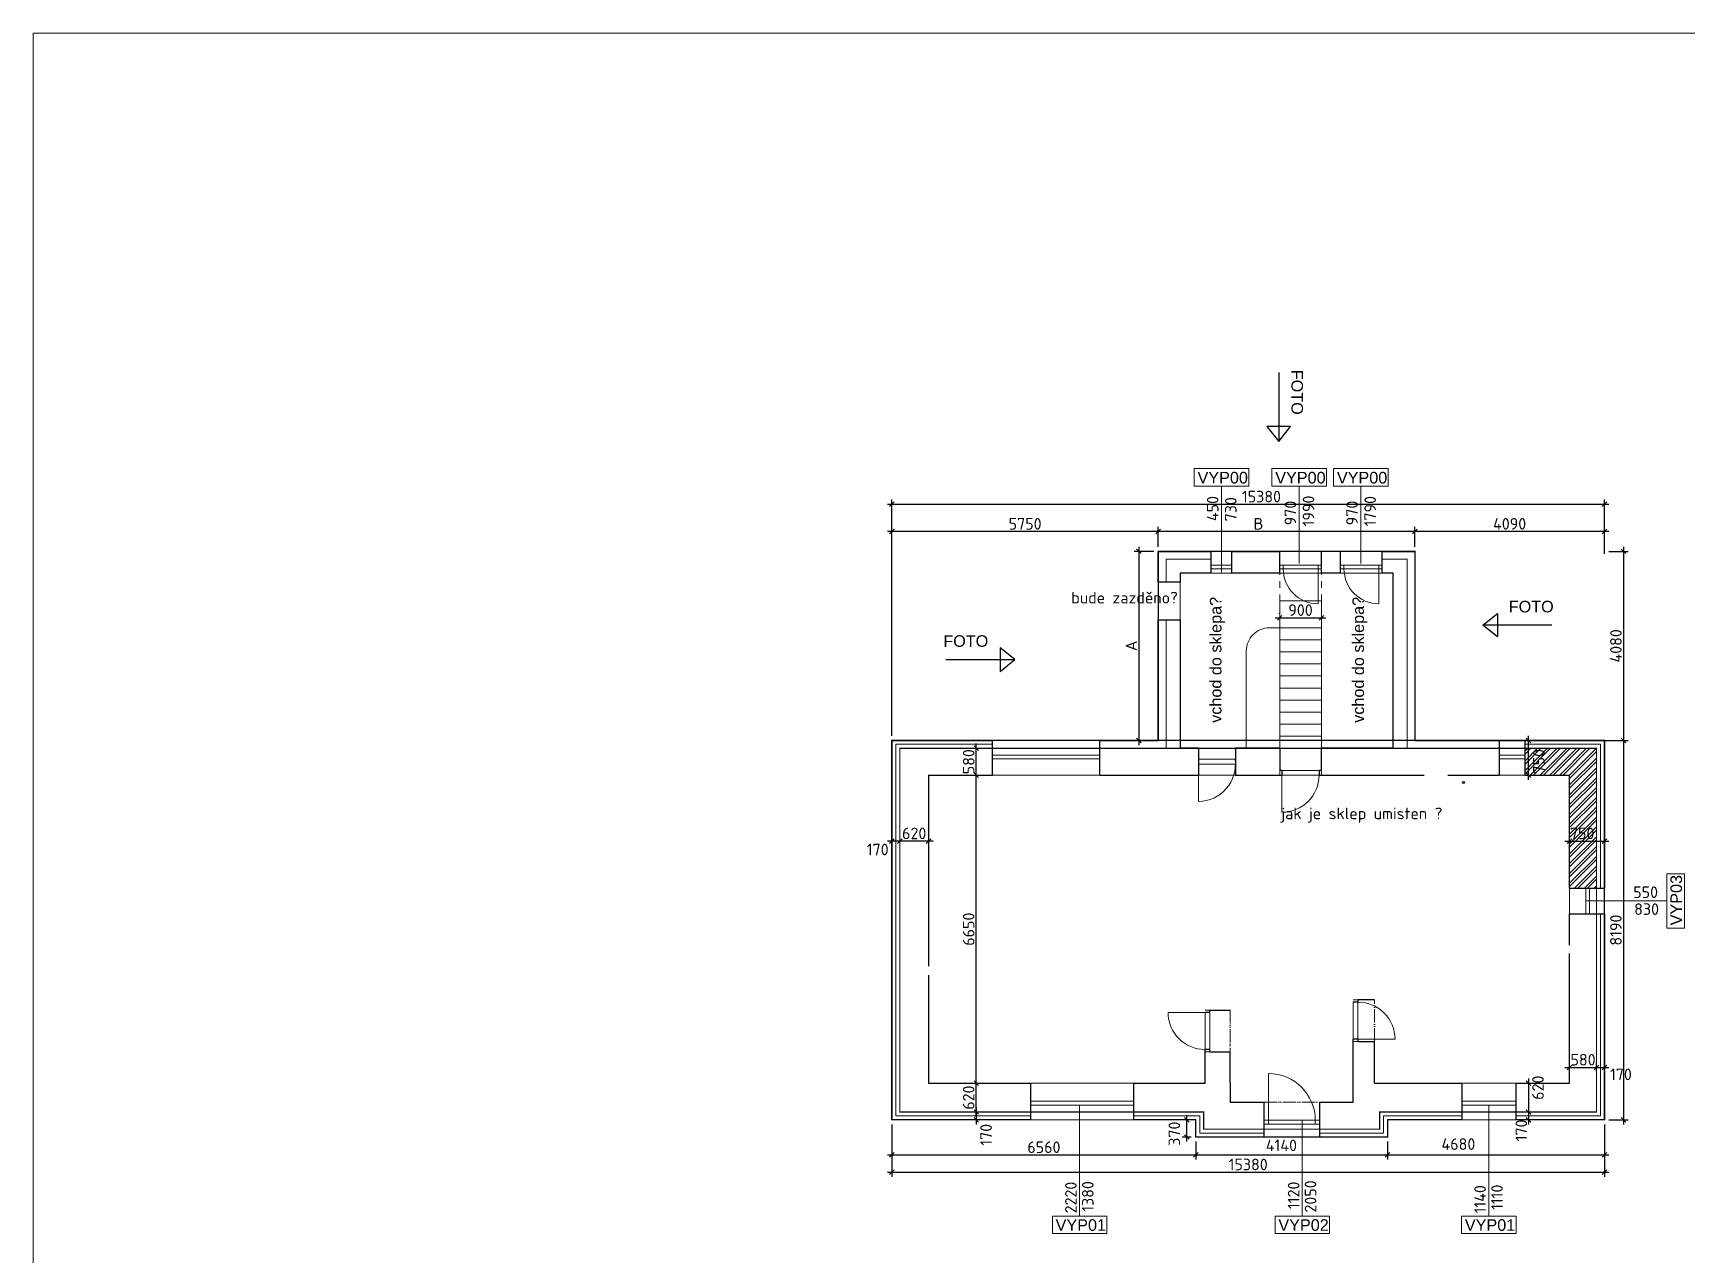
# Model space of a CAD drawing. Header units: millimetres. Extents: x 30012 to 281006, y -63657 to 130824.
# Drawn here: x 30012 to 65717, y 1758 to 28128 of the extents above; entities that cross this region are included whole.
import ezdxf

# ---------------------------------------------------------------- set-up
doc = ezdxf.new("R2010")
doc.units = ezdxf.units.MM
for name, pattern in [('ACAD_ISO04W100', [30, 24, -3, 0, -3]), ('ACAD_ISO05W100', [34, 24, -3, 0.5, -3, 0.5, -3]), ('Čárkovaná', [282.222223, 141.111112, -141.111112])]:
    doc.linetypes.add(name, pattern=pattern)
doc.layers.add('hranice', color=7, linetype='Continuous', true_color=0xf2370d)
doc.layers.add('zařizováky', color=7, linetype='Continuous', true_color=0x7d7d7d)
doc.layers.add('konstrukce dotovane', color=7, linetype='Continuous', lineweight=15, true_color=0xf4270b)
doc.layers.add('srafy', color=7, linetype='Continuous', lineweight=9, true_color=0x8c8c8c)
for name, color, linetype, lineweight in [('koty', 3, 'Continuous', 9), ('popisy', 2, 'Continuous', 15), ('tenka', 6, 'Continuous', 15), ('tlusta', 1, 'Continuous', 30)]:
    doc.layers.add(name, color=color, linetype=linetype, lineweight=lineweight)
doc.styles.add('ISOCPEUR', font='isocpeur.ttf')
doc.styles.get("Standard").update_dxf_attribs({"font": 'arial.ttf'})
doc.linetypes.add('BATTING', pattern='A,0.00254,-2.54,[134,ltypeshp.shx,S=2.54,R=0,X=-2.54,Y=0],-5.08,[134,ltypeshp.shx,S=2.54,R=180,X=2.54,Y=0],-2.54', length=10.16254)
doc.dimstyles.new('Mirek 100', dxfattribs={"dimtxt": 250, "dimasz": 100, "dimexe": 100, "dimexo": 100, "dimgap": 40, "dimtad": 1, "dimdec": 0, "dimdsep": 32, "dimtxsty": 'ISOCPEUR', "dimblk": 'OBLIQUE', "dimcen": 100, "dimdle": 100, "dimadec": 0, "dimazin": 0, "dimtfac": 1, "dimtdec": 0, "dimtmove": 2, "dimatfit": 3, "dimldrblk": 'OBLIQUE', "dimfxl": 1, "dimarcsym": 0})

# ---------------------------------------------------------------- blocks, each defined once
blk = doc.blocks.new('_Oblique')
at = {"color": 0, "linetype": 'ByBlock', "lineweight": -2}
blk.add_line((-0.5, -0.5), (0.5, 0.5), dxfattribs=at)
blk = doc.blocks.new('*D555')
at = {"layer": 'Defpoints', "color": 0, "transparency": 16777216}
for p in [(56925, 15493), (57825, 15509), (57825, 15509)]:
    blk.add_point(p, dxfattribs=at)
at = {"layer": 'koty', "color": 0, "lineweight": -2, "transparency": 16777216}
for p, q in [((56825, 15509), (57925, 15509)), ((56925, 15593), (56925, 15609))]:
    blk.add_line(p, q, dxfattribs=at)
at = {"layer": 'koty', "color": 0, "lineweight": -2, "transparency": 16777216, "xscale": 100, "yscale": 100, "zscale": 100, "rotation": 180}
blk.add_blockref('_Oblique', (56925, 15509), dxfattribs=at)
at = {"layer": 'koty', "color": 0, "lineweight": -2, "transparency": 16777216, "xscale": 100, "yscale": 100, "zscale": 100}
blk.add_blockref('_Oblique', (57825, 15509), dxfattribs=at)
at = {"layer": 'koty', "color": 0, "transparency": 16777216, "insert": (57375, 15674), "char_height": 250, "attachment_point": 5, "style": 'ISOCPEUR'}
blk.add_mtext('900', dxfattribs=at)
blk = doc.blocks.new('*D556')
at = {"layer": 'Defpoints', "color": 0, "transparency": 16777216}
for p in [(63185, 5806), (63765, 5806), (63765, 5626)]:
    blk.add_point(p, dxfattribs=at)
at = {"layer": 'koty', "color": 0, "lineweight": -2, "transparency": 16777216}
for p, q in [((63085, 5806), (63865, 5806)), ((63765, 5726), (63765, 5906))]:
    blk.add_line(p, q, dxfattribs=at)
at = {"layer": 'koty', "color": 0, "lineweight": -2, "transparency": 16777216, "xscale": 100, "yscale": 100, "zscale": 100, "rotation": 180}
blk.add_blockref('_Oblique', (63185, 5806), dxfattribs=at)
at = {"layer": 'koty', "color": 0, "lineweight": -2, "transparency": 16777216, "xscale": 100, "yscale": 100, "zscale": 100}
blk.add_blockref('_Oblique', (63765, 5806), dxfattribs=at)
at = {"layer": 'koty', "color": 0, "transparency": 16777216, "insert": (63475, 5971), "char_height": 250, "attachment_point": 5, "style": 'ISOCPEUR'}
blk.add_mtext('580', dxfattribs=at)
blk = doc.blocks.new('*D547')
at = {"layer": 'Defpoints', "color": 0, "transparency": 16777216}
for p in [(62296, 5463), (62216, 4843), (62296, 4843)]:
    blk.add_point(p, dxfattribs=at)
at = {"layer": 'koty', "color": 0, "lineweight": -2, "transparency": 16777216}
for p, q in [((62296, 5563), (62296, 4743)), ((62396, 5463), (62396, 5463)), ((62316, 4843), (62396, 4843))]:
    blk.add_line(p, q, dxfattribs=at)
at = {"layer": 'koty', "color": 0, "lineweight": -2, "transparency": 16777216, "xscale": 100, "yscale": 100, "zscale": 100}
for p, rotation in [((62296, 5463), 90), ((62296, 4843), 270)]:
    blk.add_blockref('_Oblique', p, dxfattribs=dict(at, rotation=rotation))
at = {"layer": 'koty', "color": 0, "transparency": 16777216, "insert": (62501, 5367), "char_height": 250, "attachment_point": 5, "rotation": 90, "style": 'ISOCPEUR'}
blk.add_mtext('620', dxfattribs=at)
blk = doc.blocks.new('*D557')
at = {"layer": 'Defpoints', "color": 0, "transparency": 16777216}
for p in [(50376, 5463), (50376, 5463), (50376, 4843)]:
    blk.add_point(p, dxfattribs=at)
at = {"layer": 'koty', "color": 0, "lineweight": -2, "transparency": 16777216}
for p, q in [((50376, 4743), (50376, 5563)), ((50476, 5463), (50476, 5463)), ((50476, 4843), (50476, 4843))]:
    blk.add_line(p, q, dxfattribs=at)
at = {"layer": 'koty', "color": 0, "lineweight": -2, "transparency": 16777216, "xscale": 100, "yscale": 100, "zscale": 100}
for p, rotation in [((50376, 5463), 90), ((50376, 4843), 270)]:
    blk.add_blockref('_Oblique', p, dxfattribs=dict(at, rotation=rotation))
at = {"layer": 'koty', "color": 0, "transparency": 16777216, "insert": (50211, 5153), "char_height": 250, "attachment_point": 5, "rotation": 90, "style": 'ISOCPEUR'}
blk.add_mtext('620', dxfattribs=at)
blk = doc.blocks.new('*D548')
at = {"layer": 'Defpoints', "color": 0, "transparency": 16777216}
for p in [(50035, 12113), (50376, 12113), (50376, 5463)]:
    blk.add_point(p, dxfattribs=at)
at = {"layer": 'koty', "color": 0, "lineweight": -2, "transparency": 16777216}
for p, q in [((50376, 5363), (50376, 12213)), ((50135, 12113), (50476, 12113)), ((50476, 5463), (50476, 5463))]:
    blk.add_line(p, q, dxfattribs=at)
at = {"layer": 'koty', "color": 0, "lineweight": -2, "transparency": 16777216, "xscale": 100, "yscale": 100, "zscale": 100}
for p, rotation in [((50376, 12113), 90), ((50376, 5463), 270)]:
    blk.add_blockref('_Oblique', p, dxfattribs=dict(at, rotation=rotation))
at = {"layer": 'koty', "color": 0, "transparency": 16777216, "insert": (50211, 8788), "char_height": 250, "attachment_point": 5, "rotation": 90, "style": 'ISOCPEUR'}
blk.add_mtext('6650', dxfattribs=at)
blk = doc.blocks.new('*D558')
at = {"layer": 'Defpoints', "color": 0, "transparency": 16777216}
for p in [(50376, 12693), (50376, 12693), (50376, 12113)]:
    blk.add_point(p, dxfattribs=at)
at = {"layer": 'koty', "color": 0, "lineweight": -2, "transparency": 16777216}
for p, q in [((50376, 12013), (50376, 12793)), ((50476, 12693), (50476, 12693)), ((50476, 12113), (50476, 12113))]:
    blk.add_line(p, q, dxfattribs=at)
at = {"layer": 'koty', "color": 0, "lineweight": -2, "transparency": 16777216, "xscale": 100, "yscale": 100, "zscale": 100}
for p, rotation in [((50376, 12693), 90), ((50376, 12113), 270)]:
    blk.add_blockref('_Oblique', p, dxfattribs=dict(at, rotation=rotation))
at = {"layer": 'koty', "color": 0, "transparency": 16777216, "insert": (50211, 12403), "char_height": 250, "attachment_point": 5, "rotation": 90, "style": 'ISOCPEUR'}
blk.add_mtext('580', dxfattribs=at)
blk = doc.blocks.new('*D559')
at = {"layer": 'Defpoints', "color": 0, "transparency": 16777216}
for p in [(48725, 10691), (48725, 10691), (49345, 10691)]:
    blk.add_point(p, dxfattribs=at)
at = {"layer": 'koty', "color": 0, "lineweight": -2, "transparency": 16777216}
blk.add_line((49445, 10691), (48625, 10691), dxfattribs=at)
at = {"layer": 'koty', "color": 0, "lineweight": -2, "transparency": 16777216, "xscale": 100, "yscale": 100, "zscale": 100, "rotation": 180}
blk.add_blockref('_Oblique', (48725, 10691), dxfattribs=at)
at = {"layer": 'koty', "color": 0, "lineweight": -2, "transparency": 16777216, "xscale": 100, "yscale": 100, "zscale": 100}
blk.add_blockref('_Oblique', (49345, 10691), dxfattribs=at)
at = {"layer": 'koty', "color": 0, "transparency": 16777216, "insert": (49035, 10856), "char_height": 250, "attachment_point": 5, "style": 'ISOCPEUR'}
blk.add_mtext('620', dxfattribs=at)
blk = doc.blocks.new('*D552')
at = {"layer": 'Defpoints', "color": 0, "transparency": 16777216}
for p in [(63935, 12863), (63935, 4673), (64349, 4673)]:
    blk.add_point(p, dxfattribs=at)
at = {"layer": 'koty', "color": 0, "lineweight": -2, "transparency": 16777216}
for p, q in [((64035, 12863), (64449, 12863)), ((64349, 12963), (64349, 4573)), ((64035, 4673), (64449, 4673))]:
    blk.add_line(p, q, dxfattribs=at)
at = {"layer": 'koty', "color": 0, "lineweight": -2, "transparency": 16777216, "xscale": 100, "yscale": 100, "zscale": 100}
for p, rotation in [((64349, 12863), 90), ((64349, 4673), 270)]:
    blk.add_blockref('_Oblique', p, dxfattribs=dict(at, rotation=rotation))
at = {"layer": 'koty', "color": 0, "transparency": 16777216, "insert": (64184, 8768), "char_height": 250, "attachment_point": 5, "rotation": 90, "style": 'ISOCPEUR'}
blk.add_mtext('8190', dxfattribs=at)
blk = doc.blocks.new('*D549')
at = {"layer": 'Defpoints', "color": 0, "transparency": 16777216}
for p in [(48555, 4673), (55115, 4303), (55115, 3918)]:
    blk.add_point(p, dxfattribs=at)
at = {"layer": 'koty', "color": 0, "lineweight": -2, "transparency": 16777216}
for p, q in [((48555, 4573), (48555, 3818)), ((55115, 4203), (55115, 3818)), ((48455, 3918), (55215, 3918))]:
    blk.add_line(p, q, dxfattribs=at)
at = {"layer": 'koty', "color": 0, "lineweight": -2, "transparency": 16777216, "xscale": 100, "yscale": 100, "zscale": 100, "rotation": 180}
blk.add_blockref('_Oblique', (48555, 3918), dxfattribs=at)
at = {"layer": 'koty', "color": 0, "lineweight": -2, "transparency": 16777216, "xscale": 100, "yscale": 100, "zscale": 100}
blk.add_blockref('_Oblique', (55115, 3918), dxfattribs=at)
at = {"layer": 'koty', "color": 0, "transparency": 16777216, "insert": (51835, 4083), "char_height": 250, "attachment_point": 5, "style": 'ISOCPEUR'}
blk.add_mtext('6560', dxfattribs=at)
blk = doc.blocks.new('*D550')
at = {"layer": 'Defpoints', "color": 0, "transparency": 16777216}
for p in [(55115, 4303), (59255, 4303), (59255, 3918)]:
    blk.add_point(p, dxfattribs=at)
at = {"layer": 'koty', "color": 0, "lineweight": -2, "transparency": 16777216}
for p, q in [((55115, 4203), (55115, 3818)), ((59255, 4203), (59255, 3818)), ((55015, 3918), (59355, 3918))]:
    blk.add_line(p, q, dxfattribs=at)
at = {"layer": 'koty', "color": 0, "lineweight": -2, "transparency": 16777216, "xscale": 100, "yscale": 100, "zscale": 100, "rotation": 180}
blk.add_blockref('_Oblique', (55115, 3918), dxfattribs=at)
at = {"layer": 'koty', "color": 0, "lineweight": -2, "transparency": 16777216, "xscale": 100, "yscale": 100, "zscale": 100}
blk.add_blockref('_Oblique', (59255, 3918), dxfattribs=at)
at = {"layer": 'koty', "color": 0, "transparency": 16777216, "insert": (56963, 4123), "char_height": 250, "attachment_point": 5, "style": 'ISOCPEUR'}
blk.add_mtext('4140', dxfattribs=at)
blk = doc.blocks.new('*D551')
at = {"layer": 'Defpoints', "color": 0, "transparency": 16777216}
for p in [(63935, 4673), (59255, 4303), (63935, 3918)]:
    blk.add_point(p, dxfattribs=at)
at = {"layer": 'koty', "color": 0, "lineweight": -2, "transparency": 16777216}
for p, q in [((63935, 4573), (63935, 3818)), ((59255, 4203), (59255, 3818)), ((59155, 3918), (64035, 3918))]:
    blk.add_line(p, q, dxfattribs=at)
at = {"layer": 'koty', "color": 0, "lineweight": -2, "transparency": 16777216, "xscale": 100, "yscale": 100, "zscale": 100, "rotation": 180}
blk.add_blockref('_Oblique', (59255, 3918), dxfattribs=at)
at = {"layer": 'koty', "color": 0, "lineweight": -2, "transparency": 16777216, "xscale": 100, "yscale": 100, "zscale": 100}
blk.add_blockref('_Oblique', (63935, 3918), dxfattribs=at)
at = {"layer": 'koty', "color": 0, "transparency": 16777216, "insert": (60784, 4150), "char_height": 250, "attachment_point": 5, "style": 'ISOCPEUR'}
blk.add_mtext('4680', dxfattribs=at)
blk = doc.blocks.new('*D561')
at = {"layer": 'Defpoints', "color": 0, "transparency": 16777216}
for p in [(48555, 10691), (48555, 10691), (48725, 10691)]:
    blk.add_point(p, dxfattribs=at)
at = {"layer": 'koty', "color": 0, "lineweight": -2, "transparency": 16777216}
blk.add_line((48825, 10691), (48455, 10691), dxfattribs=at)
at = {"layer": 'koty', "color": 0, "lineweight": -2, "transparency": 16777216, "xscale": 100, "yscale": 100, "zscale": 100, "rotation": 180}
blk.add_blockref('_Oblique', (48555, 10691), dxfattribs=at)
at = {"layer": 'koty', "color": 0, "lineweight": -2, "transparency": 16777216, "xscale": 100, "yscale": 100, "zscale": 100}
blk.add_blockref('_Oblique', (48725, 10691), dxfattribs=at)
at = {"layer": 'koty', "color": 0, "transparency": 16777216, "insert": (48247, 10508), "char_height": 250, "attachment_point": 5, "style": 'ISOCPEUR'}
blk.add_mtext('170', dxfattribs=at)
blk = doc.blocks.new('*D562')
at = {"layer": 'Defpoints', "color": 0, "transparency": 16777216}
for p in [(63765, 5806), (63935, 5806), (63935, 5806)]:
    blk.add_point(p, dxfattribs=at)
at = {"layer": 'koty', "color": 0, "lineweight": -2, "transparency": 16777216}
blk.add_line((63665, 5806), (64035, 5806), dxfattribs=at)
at = {"layer": 'koty', "color": 0, "lineweight": -2, "transparency": 16777216, "xscale": 100, "yscale": 100, "zscale": 100, "rotation": 180}
blk.add_blockref('_Oblique', (63765, 5806), dxfattribs=at)
at = {"layer": 'koty', "color": 0, "lineweight": -2, "transparency": 16777216, "xscale": 100, "yscale": 100, "zscale": 100}
blk.add_blockref('_Oblique', (63935, 5806), dxfattribs=at)
at = {"layer": 'koty', "color": 0, "transparency": 16777216, "insert": (64293, 5654), "char_height": 250, "attachment_point": 5, "style": 'ISOCPEUR'}
blk.add_mtext('170', dxfattribs=at)
blk = doc.blocks.new('*D563')
at = {"layer": 'Defpoints', "color": 0, "transparency": 16777216}
for p in [(62296, 4843), (62296, 4673), (62296, 4673)]:
    blk.add_point(p, dxfattribs=at)
at = {"layer": 'koty', "color": 0, "lineweight": -2, "transparency": 16777216}
blk.add_line((62296, 4943), (62296, 4573), dxfattribs=at)
at = {"layer": 'koty', "color": 0, "lineweight": -2, "transparency": 16777216, "xscale": 100, "yscale": 100, "zscale": 100}
for p, rotation in [((62296, 4843), 90), ((62296, 4673), 270)]:
    blk.add_blockref('_Oblique', p, dxfattribs=dict(at, rotation=rotation))
at = {"layer": 'koty', "color": 0, "transparency": 16777216, "insert": (62142, 4446), "char_height": 250, "attachment_point": 5, "rotation": 90, "style": 'ISOCPEUR'}
blk.add_mtext('170', dxfattribs=at)
blk = doc.blocks.new('*D564')
at = {"layer": 'Defpoints', "color": 0, "transparency": 16777216}
for p in [(63185, 10632), (63935, 10691), (63935, 10641)]:
    blk.add_point(p, dxfattribs=at)
at = {"layer": 'koty', "color": 0, "lineweight": -2, "transparency": 16777216}
for p, q in [((63185, 10732), (63185, 10791)), ((63935, 10741), (63935, 10791)), ((63085, 10691), (64035, 10691))]:
    blk.add_line(p, q, dxfattribs=at)
at = {"layer": 'koty', "color": 0, "lineweight": -2, "transparency": 16777216, "xscale": 100, "yscale": 100, "zscale": 100, "rotation": 180}
blk.add_blockref('_Oblique', (63185, 10691), dxfattribs=at)
at = {"layer": 'koty', "color": 0, "lineweight": -2, "transparency": 16777216, "xscale": 100, "yscale": 100, "zscale": 100}
blk.add_blockref('_Oblique', (63935, 10691), dxfattribs=at)
at = {"layer": 'koty', "color": 0, "transparency": 16777216, "insert": (63456, 10856), "char_height": 250, "attachment_point": 5, "style": 'ISOCPEUR'}
blk.add_mtext('750', dxfattribs=at)
blk = doc.blocks.new('*D565')
at = {"layer": 'Defpoints', "color": 0, "transparency": 16777216}
for p in [(62296, 12863), (62296, 12863), (62296, 12113)]:
    blk.add_point(p, dxfattribs=at)
at = {"layer": 'koty', "color": 0, "lineweight": -2, "transparency": 16777216}
for p, q in [((62296, 12013), (62296, 12963)), ((62396, 12863), (62396, 12863)), ((62396, 12113), (62396, 12113))]:
    blk.add_line(p, q, dxfattribs=at)
at = {"layer": 'koty', "color": 0, "lineweight": -2, "transparency": 16777216, "xscale": 100, "yscale": 100, "zscale": 100}
for p, rotation in [((62296, 12863), 90), ((62296, 12113), 270)]:
    blk.add_blockref('_Oblique', p, dxfattribs=dict(at, rotation=rotation))
at = {"layer": 'koty', "color": 0, "transparency": 16777216, "insert": (62522, 12413), "char_height": 250, "attachment_point": 5, "rotation": 90, "style": 'ISOCPEUR'}
blk.add_mtext('750', dxfattribs=at)
blk = doc.blocks.new('*D566')
at = {"layer": 'Defpoints', "color": 0, "transparency": 16777216}
for p in [(50376, 4843), (50376, 4673), (50376, 4673)]:
    blk.add_point(p, dxfattribs=at)
at = {"layer": 'koty', "color": 0, "lineweight": -2, "transparency": 16777216}
blk.add_line((50376, 4943), (50376, 4573), dxfattribs=at)
at = {"layer": 'koty', "color": 0, "lineweight": -2, "transparency": 16777216, "xscale": 100, "yscale": 100, "zscale": 100}
for p, rotation in [((50376, 4843), 90), ((50376, 4673), 270)]:
    blk.add_blockref('_Oblique', p, dxfattribs=dict(at, rotation=rotation))
at = {"layer": 'koty', "color": 0, "transparency": 16777216, "insert": (50588, 4351), "char_height": 250, "attachment_point": 5, "rotation": 90, "style": 'ISOCPEUR'}
blk.add_mtext('170', dxfattribs=at)
blk = doc.blocks.new('*D567')
at = {"layer": 'Defpoints', "color": 0, "transparency": 16777216}
for p in [(54920, 4673), (55115, 4673), (55115, 4303)]:
    blk.add_point(p, dxfattribs=at)
at = {"layer": 'koty', "color": 0, "lineweight": -2, "transparency": 16777216}
for p, q in [((55015, 4673), (54820, 4673)), ((54920, 4203), (54920, 4773)), ((55015, 4303), (54820, 4303))]:
    blk.add_line(p, q, dxfattribs=at)
at = {"layer": 'koty', "color": 0, "lineweight": -2, "transparency": 16777216, "xscale": 100, "yscale": 100, "zscale": 100}
for p, rotation in [((54920, 4673), 90), ((54920, 4303), 270)]:
    blk.add_blockref('_Oblique', p, dxfattribs=dict(at, rotation=rotation))
at = {"layer": 'koty', "color": 0, "transparency": 16777216, "insert": (54651, 4374), "char_height": 250, "attachment_point": 5, "rotation": 90, "style": 'ISOCPEUR'}
blk.add_mtext('370', dxfattribs=at)
blk = doc.blocks.new('*D568')
at = {"layer": 'Defpoints', "color": 0, "transparency": 16777216}
for p in [(48555, 4673), (63935, 4673), (63935, 3545)]:
    blk.add_point(p, dxfattribs=at)
at = {"layer": 'koty', "color": 0, "lineweight": -2, "transparency": 16777216}
for p, q in [((48555, 4573), (48555, 3445)), ((63935, 4573), (63935, 3445)), ((48455, 3545), (64035, 3545))]:
    blk.add_line(p, q, dxfattribs=at)
at = {"layer": 'koty', "color": 0, "lineweight": -2, "transparency": 16777216, "xscale": 100, "yscale": 100, "zscale": 100, "rotation": 180}
blk.add_blockref('_Oblique', (48555, 3545), dxfattribs=at)
at = {"layer": 'koty', "color": 0, "lineweight": -2, "transparency": 16777216, "xscale": 100, "yscale": 100, "zscale": 100}
blk.add_blockref('_Oblique', (63935, 3545), dxfattribs=at)
at = {"layer": 'koty', "color": 0, "transparency": 16777216, "insert": (56245, 3710), "char_height": 250, "attachment_point": 5, "style": 'ISOCPEUR'}
blk.add_mtext('15380', dxfattribs=at)
blk = doc.blocks.new('*D569')
at = {"layer": 'Defpoints', "color": 0, "transparency": 16777216}
for p in [(59845, 17372), (59845, 16943), (63935, 16943)]:
    blk.add_point(p, dxfattribs=at)
at = {"layer": 'koty', "color": 0, "lineweight": -2, "transparency": 16777216}
for p, q in [((64035, 17372), (59745, 17372)), ((59845, 17043), (59845, 17472)), ((63935, 17043), (63935, 17472))]:
    blk.add_line(p, q, dxfattribs=at)
at = {"layer": 'koty', "color": 0, "lineweight": -2, "transparency": 16777216, "xscale": 100, "yscale": 100, "zscale": 100, "rotation": 180}
blk.add_blockref('_Oblique', (59845, 17372), dxfattribs=at)
at = {"layer": 'koty', "color": 0, "lineweight": -2, "transparency": 16777216, "xscale": 100, "yscale": 100, "zscale": 100}
blk.add_blockref('_Oblique', (63935, 17372), dxfattribs=at)
at = {"layer": 'koty', "color": 0, "transparency": 16777216, "insert": (61890, 17537), "char_height": 250, "attachment_point": 5, "style": 'ISOCPEUR'}
blk.add_mtext('4090', dxfattribs=at)
blk = doc.blocks.new('*D570')
at = {"layer": 'Defpoints', "color": 0, "transparency": 16777216}
for p in [(54305, 17372), (54305, 16943), (59845, 16943)]:
    blk.add_point(p, dxfattribs=at)
at = {"layer": 'tlusta', "color": 0, "lineweight": -2, "transparency": 16777216}
for p, q in [((59945, 17372), (54205, 17372)), ((54305, 17043), (54305, 17472)), ((59845, 17043), (59845, 17472))]:
    blk.add_line(p, q, dxfattribs=at)
at = {"layer": 'tlusta', "color": 0, "lineweight": -2, "transparency": 16777216, "xscale": 100, "yscale": 100, "zscale": 100, "rotation": 180}
blk.add_blockref('_Oblique', (54305, 17372), dxfattribs=at)
at = {"layer": 'tlusta', "color": 0, "lineweight": -2, "transparency": 16777216, "xscale": 100, "yscale": 100, "zscale": 100}
blk.add_blockref('_Oblique', (59845, 17372), dxfattribs=at)
at = {"layer": 'tlusta', "color": 0, "transparency": 16777216, "insert": (56468, 17537), "char_height": 250, "attachment_point": 5, "style": 'ISOCPEUR'}
blk.add_mtext('B', dxfattribs=at)
blk = doc.blocks.new('*D571')
at = {"layer": 'Defpoints', "color": 0, "transparency": 16777216}
for p in [(48555, 17372), (54305, 16943), (48555, 12863)]:
    blk.add_point(p, dxfattribs=at)
at = {"layer": 'koty', "color": 0, "lineweight": -2, "transparency": 16777216}
for p, q in [((54405, 17372), (48455, 17372)), ((48555, 12963), (48555, 17472)), ((54305, 17043), (54305, 17472))]:
    blk.add_line(p, q, dxfattribs=at)
at = {"layer": 'koty', "color": 0, "lineweight": -2, "transparency": 16777216, "xscale": 100, "yscale": 100, "zscale": 100, "rotation": 180}
blk.add_blockref('_Oblique', (48555, 17372), dxfattribs=at)
at = {"layer": 'koty', "color": 0, "lineweight": -2, "transparency": 16777216, "xscale": 100, "yscale": 100, "zscale": 100}
blk.add_blockref('_Oblique', (54305, 17372), dxfattribs=at)
at = {"layer": 'koty', "color": 0, "transparency": 16777216, "insert": (51430, 17537), "char_height": 250, "attachment_point": 5, "style": 'ISOCPEUR'}
blk.add_mtext('5750', dxfattribs=at)
blk = doc.blocks.new('*D553')
at = {"layer": 'Defpoints', "color": 0, "transparency": 16777216}
for p in [(63935, 17960), (48555, 16786), (63935, 16786)]:
    blk.add_point(p, dxfattribs=at)
at = {"layer": 'koty', "color": 0, "lineweight": -2, "transparency": 16777216}
for p, q in [((48455, 17960), (64035, 17960)), ((48555, 16886), (48555, 18060)), ((63935, 16886), (63935, 18060))]:
    blk.add_line(p, q, dxfattribs=at)
at = {"layer": 'koty', "color": 0, "lineweight": -2, "transparency": 16777216, "xscale": 100, "yscale": 100, "zscale": 100, "rotation": 180}
blk.add_blockref('_Oblique', (48555, 17960), dxfattribs=at)
at = {"layer": 'koty', "color": 0, "lineweight": -2, "transparency": 16777216, "xscale": 100, "yscale": 100, "zscale": 100}
blk.add_blockref('_Oblique', (63935, 17960), dxfattribs=at)
at = {"layer": 'koty', "color": 0, "transparency": 16777216, "insert": (56532, 18125), "char_height": 250, "attachment_point": 5, "style": 'ISOCPEUR'}
blk.add_mtext('15380', dxfattribs=at)
blk = doc.blocks.new('*D572')
at = {"layer": 'Defpoints', "color": 0, "transparency": 16777216}
for p in [(63935, 16943), (59845, 12863), (64349, 12863)]:
    blk.add_point(p, dxfattribs=at)
at = {"layer": 'koty', "color": 0, "lineweight": -2, "transparency": 16777216}
for p, q in [((64035, 16943), (64449, 16943)), ((64349, 17043), (64349, 12763)), ((59945, 12863), (64449, 12863))]:
    blk.add_line(p, q, dxfattribs=at)
at = {"layer": 'koty', "color": 0, "lineweight": -2, "transparency": 16777216, "xscale": 100, "yscale": 100, "zscale": 100}
for p, rotation in [((64349, 16943), 90), ((64349, 12863), 270)]:
    blk.add_blockref('_Oblique', p, dxfattribs=dict(at, rotation=rotation))
at = {"layer": 'koty', "color": 0, "transparency": 16777216, "insert": (64184, 14903), "char_height": 250, "attachment_point": 5, "rotation": 90, "style": 'ISOCPEUR'}
blk.add_mtext('4080', dxfattribs=at)
blk = doc.blocks.new('*D607')
at = {"layer": 'Defpoints', "color": 0, "transparency": 16777216}
for p in [(54305, 16943), (53887, 12863), (54305, 12863)]:
    blk.add_point(p, dxfattribs=at)
at = {"layer": 'tlusta', "color": 0, "lineweight": -2, "transparency": 16777216}
for p, q in [((54205, 16943), (53787, 16943)), ((53887, 17043), (53887, 12763)), ((54205, 12863), (53787, 12863))]:
    blk.add_line(p, q, dxfattribs=at)
at = {"layer": 'tlusta', "color": 0, "lineweight": -2, "transparency": 16777216, "xscale": 100, "yscale": 100, "zscale": 100}
for p, rotation in [((53887, 16943), 90), ((53887, 12863), 270)]:
    blk.add_blockref('_Oblique', p, dxfattribs=dict(at, rotation=rotation))
at = {"layer": 'tlusta', "color": 0, "transparency": 16777216, "insert": (53722, 14903), "char_height": 250, "attachment_point": 5, "rotation": 90, "style": 'ISOCPEUR'}
blk.add_mtext('A', dxfattribs=at)

msp = doc.modelspace()

# ---------------------------------------------------------------- hatches: boundary and pattern name
at = {"layer": 'srafy', "transparency": 33554687}
h = msp.add_hatch(dxfattribs=at)
h.set_pattern_fill('ZDIVO-OBECNE', color=256, scale=50)
h.set_pattern_definition([(45, (0, 18507.39), (-106.066, 106.066), []), (45, (70.71, 18507.39), (-106.066, 106.066), [])])
h.paths.add_polyline_path([(63765.3, 12693.1), (62214.4, 12693.1), (62214.4, 12113.1), (63185.3, 12113.1), (63185.3, 9673.1), (63765.3, 9673.1)])
h.paths.add_polyline_path([(63130.8, 10568.8), (63780.8, 10568.8), (63780.8, 11168.8), (63130.8, 11168.8)], flags=9)
h.paths.add_polyline_path([(62809.8, 12087.8), (62809.8, 12737.8), (62209.8, 12737.8), (62209.8, 12087.8)], flags=9)

# ---------------------------------------------------------------- linework, layer by layer
at = {"layer": 'hranice', "color": 132, "linetype": 'ACAD_ISO04W100', "ltscale": 20, "true_color": 0x21dede, "transparency": 33554687, "const_width": 25}
msp.add_lwpolyline([(54305.3, 12863.1), (54305.3, 16943.1), (59845.3, 16943.1), (59845.3, 12863.1)], dxfattribs=at)
at = {"layer": 'hranice', "color": 80, "linetype": 'ACAD_ISO04W100', "ltscale": 20, "true_color": 0x47ff0a, "transparency": 33554687, "const_width": 25}
for points in [[(48555.3, 12863.1), (63935.3, 12863.1), (63935.3, 4673.1), (59255.3, 4673.1), (59255.3, 4303.1), (55115.3, 4303.1), (55115.3, 4673.1), (48555.3, 4673.1)], [(48725.3, 12693.1), (63765.3, 12693.1), (63765.3, 4843.1), (59085.3, 4843.1), (59085.3, 4473.1), (55285.3, 4473.1), (55285.3, 4843.1), (48725.3, 4843.1)]]:
    msp.add_lwpolyline(points, close=True, dxfattribs=at)
at = {"layer": 'popisy', "transparency": 33554687}
msp.add_lwpolyline([(30012.2, 28128.4), (99222.3, 28128.4), (99222.3, -49640.6), (30012.2, -49640.6)], close=True, dxfattribs=at)
for points in [[(55081.4, 18727.8), (55081.4, 18347), (56257.3, 18347), (56257.3, 18727.8), (55081.4, 18727.8)], [(56758.7, 18727.8), (56758.7, 18347), (57934.6, 18347), (57934.6, 18727.8), (56758.7, 18727.8)], [(58089.9, 18727.8), (58089.9, 18347), (59265.8, 18347), (59265.8, 18727.8), (58089.9, 18727.8)], [(55669.4, 16494), (55669.4, 18347)], [(57346.6, 16679), (57346.6, 18347)], [(58677.9, 16679), (58677.9, 18347)], [(65661.5, 9986.1), (65280.8, 9986.1), (65280.8, 8810.2), (65661.5, 8810.2), (65661.5, 9986.1)], [(63535.3, 9398.1), (64541.4, 9398.1)], [(64541.4, 9398.1), (65280.8, 9398.1)], [(52605.6, 2597.9), (52605.6, 4993.1)], [(57414.2, 2597.9), (57414.2, 4663.1)], [(61440.3, 2597.9), (61440.3, 4993.1)], [(52017.6, 2597.9), (52017.6, 2217.2), (53193.5, 2217.2), (53193.5, 2597.9), (52017.6, 2597.9)], [(56826.2, 2597.9), (56826.2, 2217.2), (58002.2, 2217.2), (58002.2, 2597.9), (56826.2, 2597.9)], [(60852.4, 2597.9), (60852.4, 2217.2), (62028.3, 2217.2), (62028.3, 2597.9), (60852.4, 2597.9)]]:
    msp.add_lwpolyline(points, dxfattribs=at)
at = {"layer": 'srafy', "color": 20, "linetype": 'BATTING', "ltscale": 8, "true_color": 0xe74c18, "transparency": 33554687}
for points in [[(51546.2, 4758.1), (48640.3, 4758.1), (48640.3, 12778.1), (50725.3, 12778.1)], [(62214.4, 12778.1), (63850.3, 12778.1), (63850.3, 9673.1)], [(63850.3, 9123.1), (63850.3, 4758.1), (62025.3, 4758.1)], [(56585.3, 4388.1), (55200.3, 4388.1), (55200.3, 4758.1), (53766.2, 4758.1)], [(60855.3, 4758.1), (59170.3, 4758.1), (59170.3, 4388.1), (57785.3, 4388.1)]]:
    msp.add_lwpolyline(points, dxfattribs=at)
at = {"layer": 'tenka', "transparency": 33554687}
for p, q in [((56925.3, 12693.1), (56925.3, 15873.1)), ((57825.3, 15873.1), (56925.3, 15873.1)), ((57825.3, 12693.1), (57825.3, 15873.1))]:
    msp.add_line(p, q, dxfattribs=at)
for points in [[(55435.7, 16943.1), (55885.7, 16943.1)], [(56925.3, 16943.1), (57825.3, 16943.1)], [(58238.6, 16943.1), (59138.6, 16943.1)], [(55435.7, 16773.1), (54475.3, 16773.1), (54475.3, 16276.4)], [(55435.7, 16642.6), (55885.7, 16642.6)], [(55435.7, 16562.6), (55885.7, 16562.6)], [(55435.7, 16473.1), (55885.7, 16473.1)], [(56925.3, 16642.6), (57825.3, 16642.6)], [(56925.3, 16562.6), (57825.3, 16562.6)], [(56925.3, 16473.1), (57825.3, 16473.1)], [(57000.6, 16562.6), (57000.6, 16642.6)], [(57752.7, 16642.6), (57752.7, 15810.5)], [(58238.6, 16642.6), (59138.6, 16642.6)], [(58238.6, 16562.6), (59138.6, 16562.6)], [(58238.6, 16473.1), (59138.6, 16473.1)], [(58313.9, 16562.6), (58313.9, 16642.6)], [(59065.9, 16642.6), (59065.9, 15810.5)], [(59675.3, 14560.9), (59675.3, 16773.1), (59138.6, 16773.1)], [(54305.3, 16276.4), (54305.3, 15455.9)], [(54775.3, 16276.4), (54775.3, 15455.9)], [(54475.3, 15455.9), (54475.3, 14247.3)], [(56925.3, 15293.1), (57825.3, 15293.1)], [(56925.3, 15033.1), (57825.3, 15033.1)], [(56925.3, 14773.1), (57825.3, 14773.1)], [(56925.3, 14513.1), (57825.3, 14513.1)], [(59675.3, 12693.1), (59675.3, 14560.9)], [(54475.3, 14247.3), (54475.3, 12693.1), (53045.3, 12693.1)], [(56925.3, 14253.1), (57825.3, 14253.1)], [(56925.3, 13993.1), (57825.3, 13993.1)], [(56925.3, 13733.1), (57825.3, 13733.1)], [(56925.3, 13473.1), (57825.3, 13473.1)], [(56925.3, 13213.1), (57825.3, 13213.1)], [(50725.3, 12863.1), (53045.3, 12863.1)], [(56925.3, 12953.1), (57825.3, 12953.1)], [(62214.4, 12863.1), (61664.4, 12863.1)], [(50725.3, 12693.1), (48725.3, 12693.1), (48725.3, 4843.1)], [(50725.3, 12543.1), (53045.3, 12543.1)], [(54775.3, 12693.1), (54475.3, 12693.1)], [(55970.2, 12693.1), (55201.1, 12693.1)], [(56925.3, 12693.1), (57825.3, 12693.1)], [(59675.3, 12693.1), (59375.3, 12693.1)], [(61664.4, 12693.1), (59675.3, 12693.1)], [(62214.4, 12543.1), (61664.4, 12543.1)], [(63765.3, 9673.1), (63765.3, 12693.1), (62214.4, 12693.1)], [(50725.3, 12463.1), (53045.3, 12463.1)], [(55970.2, 12455), (55170.2, 12455)], [(55970.2, 12347.5), (55170.2, 12347.5)], [(55170.2, 12347.5), (55170.2, 11547.5)], [(56925.3, 12213.1), (56925.3, 12113.1)], [(56975.3, 12213.1), (57775.3, 12213.1)], [(57825.3, 12213.1), (57825.3, 12113.1)], [(62214.4, 12463.1), (61664.4, 12463.1)], [(50725.3, 12113.1), (53045.3, 12113.1)], [(55970.2, 12113.1), (55170.2, 12113.1)], [(56975.3, 12113.1), (57775.3, 12113.1)], [(56975.3, 12113.1), (56975.3, 11313.1)], [(62214.4, 12113.1), (61664.4, 12113.1)], [(62214.4, 12113.1), (61664.4, 12113.1)], [(63185.3, 9123.1), (63185.3, 9673.1)], [(63185.3, 9123.1), (63185.3, 9673.1)], [(63535.3, 9123.1), (63535.3, 9673.1)], [(63615.3, 9123.1), (63615.3, 9673.1)], [(63935.3, 9123.1), (63935.3, 9673.1)], [(62025.3, 4843.1), (63765.3, 4843.1), (63765.3, 9123.1)], [(58615.3, 7263.1), (58515.3, 7263.1)], [(58515.3, 7213.1), (58515.3, 6413.1)], [(58615.3, 7213.1), (58615.3, 6413.1)], [(55315.3, 6991.4), (54515.3, 6991.4)], [(55415.3, 7041.4), (55315.3, 7041.4)], [(55315.3, 6991.4), (55315.3, 6191.4)], [(55415.3, 6991.4), (55415.3, 6191.4)], [(55415.3, 6141.4), (55315.3, 6141.4)], [(58615.3, 6363.1), (58515.3, 6363.1)], [(58615.3, 6413.1), (59415.3, 6413.1)], [(51546.2, 5463.1), (53766.2, 5463.1)], [(56684.8, 4583.1), (56684.8, 5672.7)], [(60855.3, 5463.1), (62025.3, 5463.1)], [(60855.3, 5463.1), (62025.3, 5463.1)], [(51546.2, 5073.1), (53766.2, 5073.1)], [(60855.3, 5073.1), (62025.3, 5073.1)], [(48725.3, 4843.1), (51546.2, 4843.1)], [(51546.2, 4993.1), (53766.2, 4993.1)], [(51546.2, 4673.1), (53766.2, 4673.1)], [(53766.2, 4843.1), (55285.3, 4843.1), (55285.3, 4473.1), (56585.3, 4473.1)], [(56585.3, 4663.1), (57785.3, 4663.1)], [(57694.4, 4663.1), (57694.4, 4583.1)], [(57785.3, 4473.1), (59085.3, 4473.1), (59085.3, 4843.1), (60855.3, 4843.1)], [(60855.3, 4993.1), (62025.3, 4993.1)], [(60855.3, 4673.1), (62025.3, 4673.1)], [(56585.3, 4583.1), (57785.3, 4583.1)], [(56585.3, 4303.1), (57785.3, 4303.1)]]:
    msp.add_lwpolyline(points, dxfattribs=at)
at = {"layer": 'tenka', "linetype": 'Čárkovaná', "transparency": 33554687}
for points in [[(56925.3, 15873.1), (56925.3, 16473.1)], [(57825.3, 15873.1), (57825.3, 16473.1)]]:
    msp.add_lwpolyline(points, dxfattribs=at)
at = {"layer": 'tenka', "transparency": 33554687}
msp.add_lwpolyline([(56925.3, 15293.1), (56704.8, 15293.1, 0.4142136), (56204.8, 14793.1), (56204.8, 12693.1)], format="xyb", dxfattribs=at)
at = {"layer": 'tenka', "linetype": 'ACAD_ISO05W100', "ltscale": 12, "transparency": 33554687}
for points in [[(58975.3, 6363.1), (58975.3, 7263.1)], [(55855.3, 7041.4), (55855.3, 6141.4)], [(56585.3, 5053.1), (57785.3, 5053.1)]]:
    msp.add_lwpolyline(points, dxfattribs=at)
at = {"layer": 'tenka', "transparency": 33554687}
for centre, radius, start, end in [((57752.7, 16562.6), 752.1, 180, 270), ((59065.9, 16562.6), 752.1, 180, 270), ((55170.2, 12347.5), 800, 270, 7.71811), ((56975.3, 12113.1), 800, 270, 0), ((58615.3, 6413.1), 800, 0, 90), ((55315.3, 6991.4), 800, 180, 270), ((56684.8, 4663.1), 1009.6, 0, 90)]:
    msp.add_arc(centre, radius, start, end, dxfattribs=at)
at = {"layer": 'tlusta', "transparency": 33554687}
for p, q in [((55435.7, 16473.1), (54775.3, 16473.1)), ((54775.3, 16473.1), (54775.3, 16276.4)), ((59375.3, 16473.1), (59138.6, 16473.1)), ((59375.3, 14560.9), (59375.3, 16473.1)), ((54775.3, 15455.9), (54775.3, 14247.3)), ((59375.3, 12693.1), (59375.3, 14560.9)), ((54775.3, 14247.3), (54775.3, 12693.1)), ((50725.3, 12113.1), (50725.3, 12863.1)), ((53045.3, 12113.1), (53045.3, 12863.1)), ((49345.3, 12113.1), (49345.3, 7993.1)), ((49345.3, 12113.1), (50725.3, 12113.1)), ((53045.3, 12113.1), (55170.2, 12113.1)), ((55970.2, 12113.1), (56925.3, 12113.1)), ((56385.3, 12113.1), (56975.3, 12113.1)), ((57775.3, 12113.1), (59177.8, 12113.1)), ((58975.3, 12113.1), (60045.3, 12113.1)), ((60555.3, 12113.1), (61664.4, 12113.1)), ((62214.4, 12113.1), (63185.3, 12113.1)), ((63185.3, 9673.1), (63185.3, 12113.1)), ((63185.3, 8443.1), (63185.3, 9123.1)), ((63185.3, 5463.1), (63185.3, 8263.1)), ((49345.3, 7793.1), (49345.3, 5463.1)), ((49345.3, 5463.1), (51546.2, 5463.1)), ((53766.2, 5463.1), (55315.3, 5463.1)), ((55855.3, 5463.1), (55855.3, 5053.1)), ((58515.3, 5053.1), (58515.3, 5463.1)), ((58975.3, 5463.1), (60855.3, 5463.1)), ((62025.3, 5463.1), (63185.3, 5463.1)), ((55855.3, 5053.1), (56585.3, 5053.1)), ((55865.3, 5053.1), (56585.3, 5053.1)), ((57785.3, 5053.1), (58515.3, 5053.1)), ((57785.3, 5053.1), (58505.3, 5053.1))]:
    msp.add_line(p, q, dxfattribs=at)
at = {"layer": 'tlusta', "color": 200, "true_color": 0xcc17e8, "transparency": 33554687}
for points in [[(56903.6, 20805.4), (56903.6, 19315.5), (57157.1, 19637.3), (56647.9, 19637.3), (56903.6, 19315.5)], [(62798.5, 15350.4), (61308.6, 15350.4), (61630.4, 15603.9), (61630.4, 15094.7), (61308.6, 15350.4)], [(49719.9, 14606.6), (51209.8, 14606.6), (50888, 14860.1), (50888, 14350.9), (51209.8, 14606.6)]]:
    msp.add_lwpolyline(points, dxfattribs=at)
at = {"layer": 'tlusta', "transparency": 33554687}
for points in [[(54305.3, 16276.4), (54305.3, 16943.1), (55435.7, 16943.1)], [(55435.7, 16943.1), (55435.7, 16473.1)], [(55885.7, 16943.1), (55885.7, 16473.1)], [(55885.7, 16943.1), (56925.3, 16943.1)], [(56925.3, 16473.1), (56925.3, 16943.1)], [(57825.3, 16473.1), (57825.3, 16943.1)], [(58238.6, 16943.1), (57825.3, 16943.1)], [(58238.6, 16473.1), (58238.6, 16943.1)], [(58238.6, 16473.1), (58238.6, 16943.1)], [(59138.6, 16473.1), (59138.6, 16943.1)], [(59138.6, 16943.1), (59845.3, 16943.1), (59845.3, 14560.9)], [(56925.3, 16473.1), (55885.7, 16473.1)], [(58238.6, 16473.1), (57825.3, 16473.1)], [(54775.3, 16276.4), (54305.3, 16276.4)], [(54775.3, 15455.9), (54305.3, 15455.9)], [(54305.3, 14247.3), (54305.3, 15455.9)], [(59845.3, 14560.9), (59845.3, 12863.1)], [(54305.3, 12863.1), (54305.3, 14247.3)], [(51546.2, 4673.1), (48555.3, 4673.1), (48555.3, 12863.1), (50725.3, 12863.1)], [(53045.3, 12863.1), (54305.3, 12863.1)], [(59845.3, 12863.1), (61664.4, 12863.1)], [(61664.4, 12863.1), (61664.4, 12113.1)], [(62214.4, 12863.1), (62214.4, 12113.1)], [(62214.4, 12863.1), (63935.3, 12863.1), (63935.3, 9673.1)], [(55170.2, 12693.1), (54775.3, 12693.1)], [(55170.2, 12693.1), (55170.2, 12113.1)], [(56925.3, 12693.1), (55970.2, 12693.1)], [(55970.2, 12693.1), (55970.2, 12113.1)], [(56925.3, 12693.1), (56925.3, 12213.1)], [(59375.3, 12693.1), (57825.3, 12693.1)], [(57825.3, 12213.1), (57825.3, 12693.1)], [(56975.3, 12213.1), (56925.3, 12213.1)], [(56975.3, 12213.1), (56975.3, 12113.1)], [(57825.3, 12213.1), (57775.3, 12213.1)], [(57775.3, 12213.1), (57775.3, 12113.1)], [(63185.3, 9673.1), (63935.3, 9673.1)], [(63935.3, 9123.1), (63935.3, 4673.1), (62025.3, 4673.1)], [(63185.3, 9123.1), (63935.3, 9123.1)], [(58615.3, 7213.1), (58515.3, 7213.1)], [(58975.3, 7263.1), (58615.3, 7263.1), (58615.3, 7213.1)], [(55415.3, 6991.4), (55315.3, 6991.4)], [(55415.3, 6991.4), (55415.3, 7041.4)], [(55415.3, 7041.4), (55855.3, 7041.4)], [(55315.3, 5463.1), (55315.3, 6191.4)], [(55415.3, 6191.4), (55315.3, 6191.4)], [(55415.3, 6141.4), (55415.3, 6191.4)], [(55415.3, 6141.4), (55855.3, 6141.4)], [(55855.3, 5463.1), (55855.3, 6141.4)], [(58515.3, 5463.1), (58515.3, 6413.1)], [(58615.3, 6413.1), (58515.3, 6413.1)], [(58615.3, 6413.1), (58615.3, 6363.1), (58975.3, 6363.1)], [(58975.3, 5463.1), (58975.3, 6363.1)], [(51546.2, 5463.1), (51546.2, 4843.1)], [(51546.2, 5463.1), (51546.2, 4673.1)], [(53766.2, 5463.1), (53766.2, 4673.1)], [(60855.3, 5463.1), (60855.3, 4673.1)], [(62025.3, 5463.1), (62025.3, 4673.1)], [(56585.3, 5053.1), (56585.3, 4303.1)], [(57785.3, 5053.1), (57785.3, 4303.1)], [(56585.3, 4303.1), (55115.3, 4303.1), (55115.3, 4673.1), (53766.2, 4673.1)], [(60855.3, 4673.1), (59255.3, 4673.1), (59255.3, 4303.1), (57785.3, 4303.1)]]:
    msp.add_lwpolyline(points, dxfattribs=at)
at = {"layer": 'zařizováky', "transparency": 33554687}
msp.add_circle((60895.3, 11953.1), 20, dxfattribs=at)

# ---------------------------------------------------------------- texts
at = {"layer": 'konstrukce dotovane', "color": 20, "true_color": 0xe74c18, "transparency": 33554687, "style": 'ISOCPEUR'}
for s, p in [('bude zazděno?', (52425.5, 15817.5)), ('jak je sklep umisten ?', (56964.3, 11161.6))]:
    msp.add_text(s, height=250, dxfattribs=at).set_placement(p)
at = {"layer": 'konstrukce dotovane', "color": 20, "true_color": 0xe74c18, "transparency": 33554687}
for p in [(55668.4, 13242.3), (58745, 13242.3)]:
    msp.add_text('vchod do sklepa?', height=250, rotation=90, dxfattribs=at).set_placement(p)
at = {"layer": 'popisy', "color": 200, "true_color": 0xcc17e8, "transparency": 33554687}
msp.add_text('FOTO', height=250, rotation=270, dxfattribs=at).set_placement((57178.9, 20861.2))
at = {"layer": 'popisy', "transparency": 33554687}
for s, p in [('VYP00', (55152.3, 18408)), ('VYP00', (56829.5, 18408)), ('VYP00', (58160.8, 18408)), ('VYP01', (52088.4, 2278.1)), ('VYP02', (56897.1, 2278.1)), ('VYP01', (60923.2, 2278.1))]:
    msp.add_text(s, height=250, dxfattribs=at).set_placement(p)
at = {"layer": 'popisy', "transparency": 33554687, "style": 'ISOCPEUR'}
for s, p in [('450', (55604.6, 17596.3)), ('730', (55995.2, 17590.8)), ('970', (57281.9, 17505.3)), ('1990', (57672.5, 17482.1)), ('970', (58613.1, 17505.3)), ('1790', (59003.7, 17482.1)), ('2220', (52542.4, 2654.8)), ('1380', (52908, 2690.2)), ('1120', (57351.1, 2748.6)), ('2050', (57716.6, 2672.2)), ('1140', (61377.2, 2654.8)), ('1110 ', (61742.8, 2728.5))]:
    msp.add_text(s, height=250, rotation=90, dxfattribs=at).set_placement(p)
at = {"layer": 'popisy', "color": 200, "true_color": 0xcc17e8, "transparency": 33554687}
for p in [(61871.3, 15625.6), (49664.1, 14881.9)]:
    msp.add_text('FOTO', height=250, dxfattribs=at).set_placement(p)
at = {"layer": 'popisy', "transparency": 33554687, "style": 'ISOCPEUR'}
for s, p in [('550', (64558.2, 9461.2)), ('830', (64578.9, 9095.7))]:
    msp.add_text(s, height=250, dxfattribs=at).set_placement(p)
at = {"layer": 'popisy', "transparency": 33554687}
msp.add_text('VYP03', height=250, rotation=90, dxfattribs=at).set_placement((65611.5, 8870.9))

# ---------------------------------------------------------------- dimensions: what is measured, and where the dimension line sits
at = {"layer": 'koty', "transparency": 33554687}
for base, p1, p2, picture, middle in [((63935.3, 17960.3), (48555.3, 16786), (63935.3, 16786), '*D553', (56532, 18125.3)), ((48555.3, 10691.3), (48725.3, 10691.3), (48555.3, 10691.3), '*D561', (48246.7, 10507.7)), ((63935.3, 10691.3), (63185.3, 10631.7), (63935.3, 10641.3), '*D564', (63455.8, 10856.3)), ((63935.3, 5806), (63765.3, 5806), (63935.3, 5806), '*D562', (64293.4, 5654.4)), ((63935.3, 3918), (59255.3, 4303.1), (63935.3, 4673.1), '*D551', (60784.3, 4149.9)), ((59255.3, 3918), (55115.3, 4303.1), (59255.3, 4303.1), '*D550', (56963.2, 4122.7))]:
    dim = msp.add_linear_dim(base=base, p1=p1, p2=p2, dimstyle='Mirek 100', dxfattribs=at)
    dim.commit()
    dim.dimension.update_dxf_attribs({"geometry": picture, "text_midpoint": middle, "dimtype": 160})
for base, p1, p2, picture, middle in [((48555.3, 17372.2), (54305.3, 16943.1), (48555.3, 12863.1), '*D571', (51430.3, 17537.2)), ((59845.3, 17372.2), (63935.3, 16943.1), (59845.3, 16943.1), '*D569', (61890.3, 17537.2)), ((57825.3, 15508.5), (56925.3, 15492.7), (57825.3, 15508.5), '*D555', (57375.3, 15673.5)), ((48725.3, 10691.3), (49345.3, 10691.3), (48725.3, 10691.3), '*D559', (49035.3, 10856.3)), ((63765.3, 5806), (63185.3, 5806), (63765.3, 5625.8), '*D556', (63475.3, 5971)), ((55115.3, 3918), (48555.3, 4673.1), (55115.3, 4303.1), '*D549', (51835.3, 4083)), ((63935.3, 3544.5), (48555.3, 4673.1), (63935.3, 4673.1), '*D568', (56245.3, 3709.5))]:
    dim = msp.add_linear_dim(base=base, p1=p1, p2=p2, dimstyle='Mirek 100', dxfattribs=at)
    dim.commit()
    dim.dimension.update_dxf_attribs({"geometry": picture, "text_midpoint": middle})
for base, p1, p2, picture, middle in [((64349, 12863.1), (63935.3, 16943.1), (59845.3, 12863.1), '*D572', (64184, 14903.1)), ((64349, 4673.1), (63935.3, 12863.1), (63935.3, 4673.1), '*D552', (64184, 8768.1)), ((50375.7, 12693.1), (50375.7, 12113.1), (50375.7, 12693.1), '*D558', (50210.7, 12403.1)), ((50375.7, 12113.1), (50375.7, 5463.1), (50035.3, 12113.1), '*D548', (50210.7, 8788.1)), ((50375.7, 5463.1), (50375.7, 4843.1), (50375.7, 5463.1), '*D557', (50210.7, 5153.1))]:
    dim = msp.add_linear_dim(base=base, p1=p1, p2=p2, angle=90, dimstyle='Mirek 100', dxfattribs=at)
    dim.commit()
    dim.dimension.update_dxf_attribs({"geometry": picture, "text_midpoint": middle})
for base, p1, p2, picture, middle in [((62296.5, 12863.1), (62296.5, 12113.1), (62296.5, 12863.1), '*D565', (62522.3, 12412.8)), ((62296.5, 4843.1), (62296.5, 5463.1), (62215.8, 4843.1), '*D547', (62501.2, 5367.2)), ((50375.7, 4673.1), (50375.7, 4843.1), (50375.7, 4673.1), '*D566', (50587.7, 4351.3)), ((54920.2, 4673.1), (55115.3, 4303.1), (55115.3, 4673.1), '*D567', (54651, 4373.6)), ((62296.5, 4673.1), (62296.5, 4843.1), (62296.5, 4673.1), '*D563', (62141.8, 4445.6))]:
    dim = msp.add_linear_dim(base=base, p1=p1, p2=p2, angle=90, dimstyle='Mirek 100', dxfattribs=at)
    dim.commit()
    dim.dimension.update_dxf_attribs({"geometry": picture, "text_midpoint": middle, "dimtype": 160})
at = {"layer": 'tlusta', "color": 200, "true_color": 0xcc17e8, "transparency": 33554687}
dim = msp.add_linear_dim(base=(54305.3, 17372.2), p1=(59845.3, 16943.1), p2=(54305.3, 16943.1), text='B', dimstyle='Mirek 100', dxfattribs=at)
dim.commit()
dim.dimension.update_dxf_attribs({"geometry": '*D570', "text_midpoint": (56467.6, 17537.2), "dimtype": 160})
dim = msp.add_linear_dim(base=(53886.7, 12863.1), p1=(54305.3, 16943.1), p2=(54305.3, 12863.1), angle=90, text='A', dimstyle='Mirek 100', dxfattribs=at)
dim.commit()
dim.dimension.update_dxf_attribs({"geometry": '*D607', "text_midpoint": (53721.7, 14903.1)})

doc.saveas('drawing.dxf')
